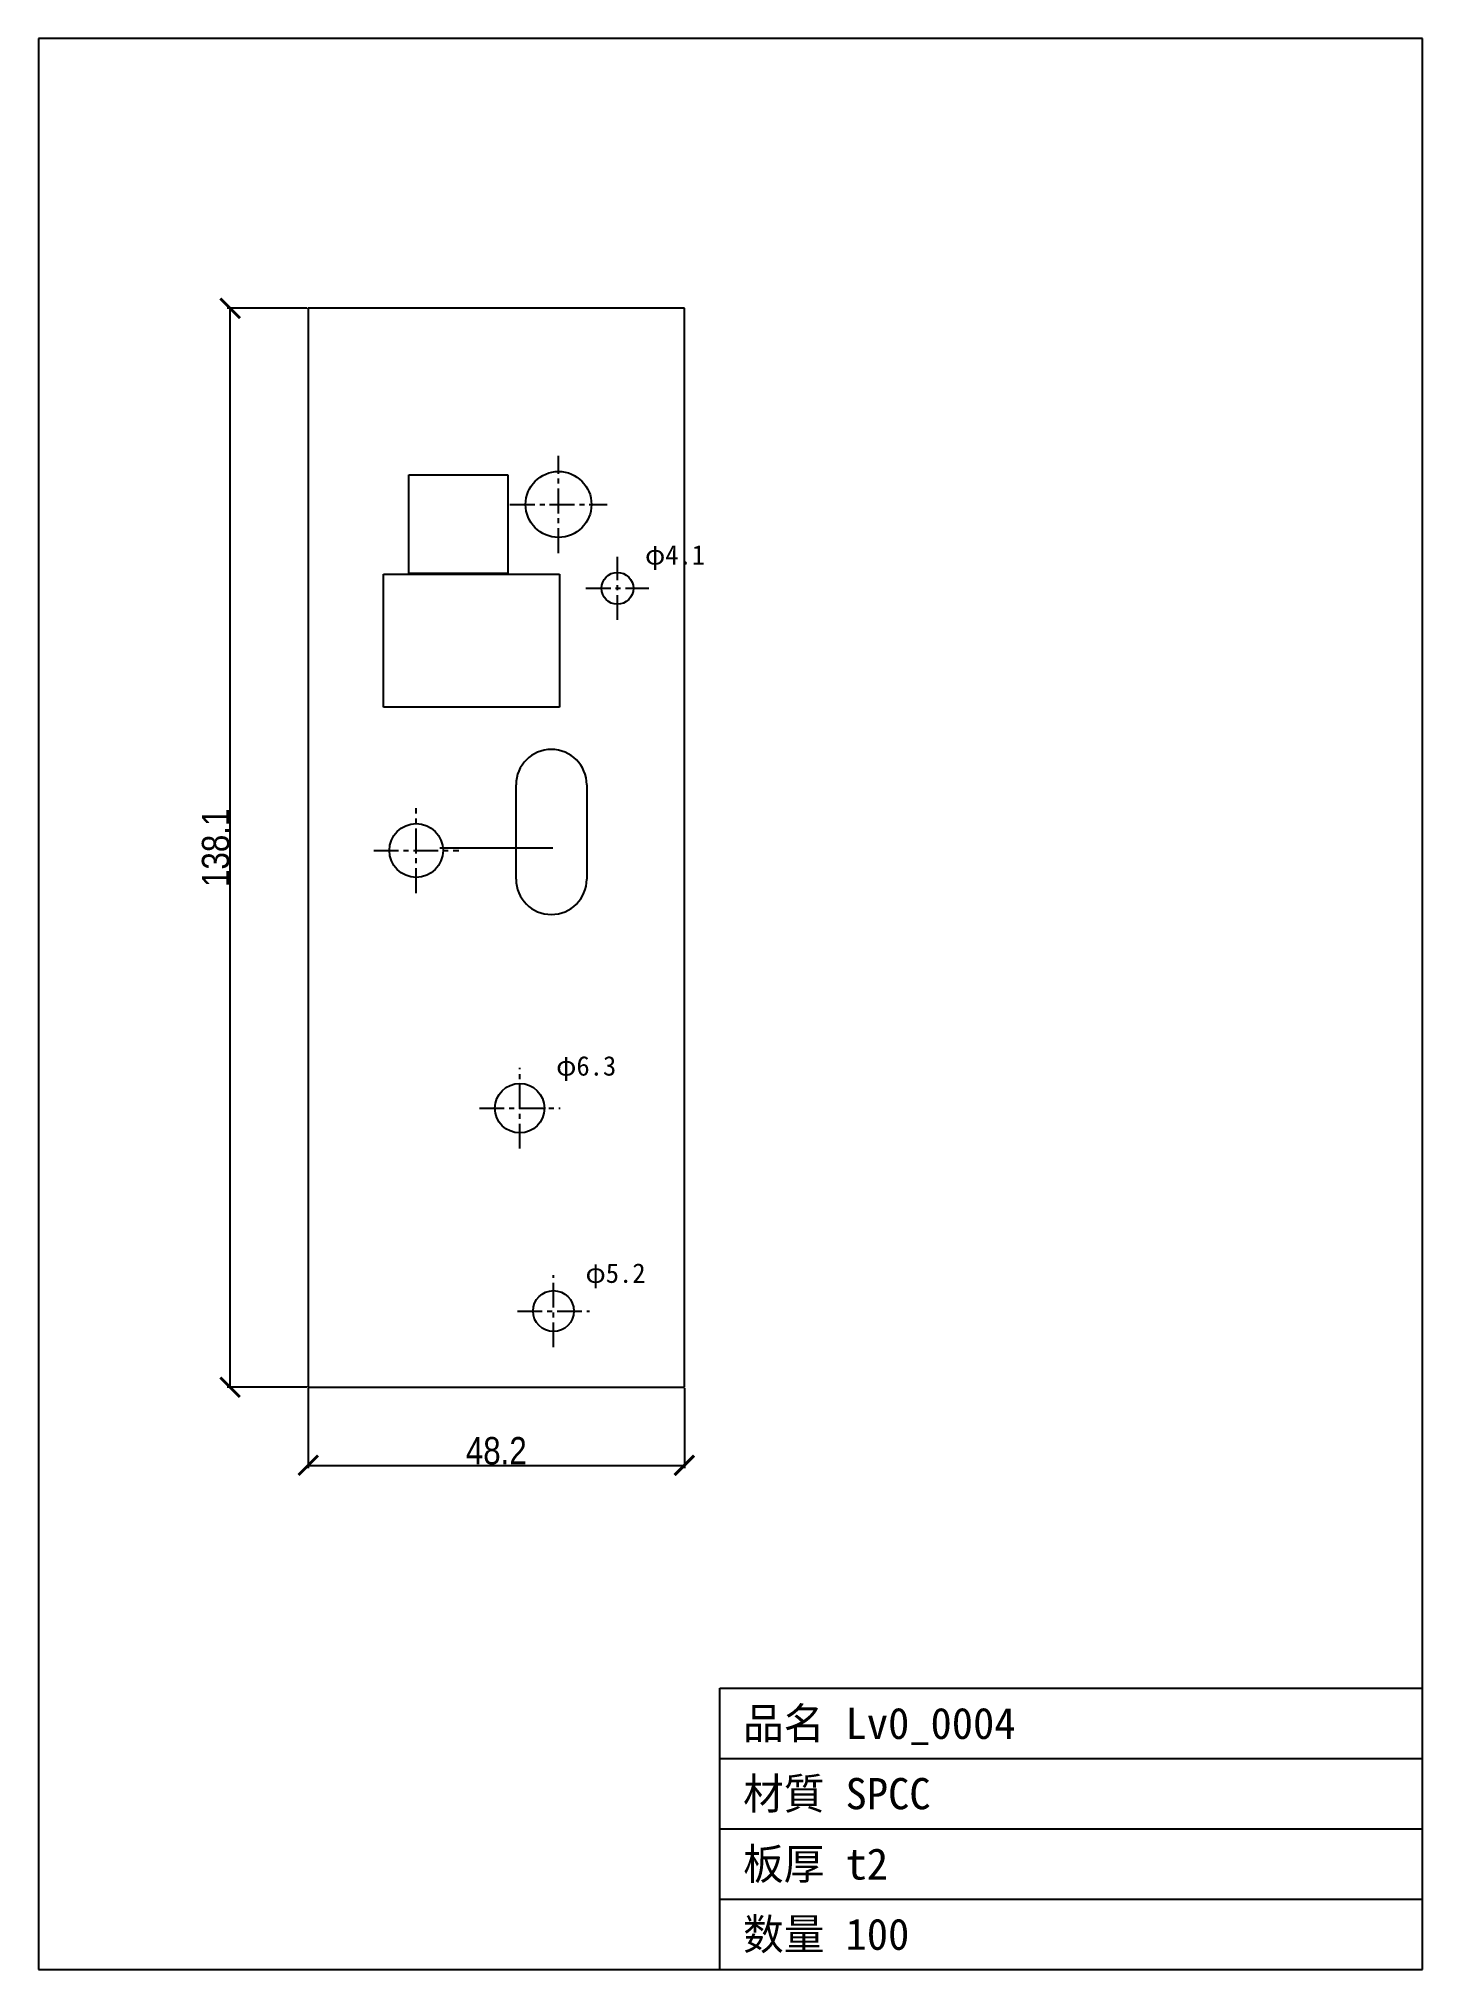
# Model space of a CAD drawing. Header units: millimetres. Extents: x -35 to 143, y -75 to 173.
import ezdxf

# ---------------------------------------------------------------- set-up
doc = ezdxf.new("R2010")
doc.units = ezdxf.units.MM
doc.linetypes.add('CENTER', pattern=[5.08, 3.175, -0.635, 0.635, -0.635])
for name, color, linetype in [('CENTER', 7, 'Continuous'), ('CUT', 7, 'Continuous'), ('DIM', 7, 'Continuous'), ('FRAME', 7, 'Continuous'), ('MARK', 7, 'Continuous'), ('TEXT', 7, 'Continuous')]:
    doc.layers.add(name, color=color, linetype=linetype)
doc.styles.add('OpenSansCondensed-Light', font='OpenSansCondensed-Light.ttf')
doc.dimstyles.new('EZDXF', dxfattribs={"dimtxt": 0.25, "dimasz": 0.175, "dimexe": 0.375, "dimexo": 0.125, "dimgap": 0.1, "dimtad": 1, "dimlfac": 100, "dimzin": 12, "dimdsep": 46, "dimtxsty": 'OpenSansCondensed-Light', "dimblk": 'ARCHTICK', "dimcen": 2.5, "dimazin": 3, "dimtfac": 0.5, "dimtmove": 2, "dimatfit": 3})

# ---------------------------------------------------------------- blocks, each defined once
blk = doc.blocks.new('_ARCHTICK')
at = {"color": 0, "linetype": 'BYBLOCK', "const_width": 0.15}
blk.add_lwpolyline([(-0.5, -0.5), (0.5, 0.5)], dxfattribs=at)

msp = doc.modelspace()

# ---------------------------------------------------------------- linework, layer by layer
at = {"layer": 'CENTER', "color": 1, "linetype": 'CENTER'}
for p, q in [((32.06, 106.81), (32.06, 119.26)), ((25.84, 113.03), (38.29, 113.03)), ((39.6, 98.25), (39.6, 106.33)), ((35.56, 102.29), (43.64, 102.29)), ((13.83, 63.28), (13.83, 74.15)), ((8.4, 68.72), (19.27, 68.72)), ((27.09, 30.56), (27.09, 40.9)), ((21.92, 35.73), (32.26, 35.73)), ((31.41, 5.13), (31.41, 14.36)), ((26.79, 9.75), (36.02, 9.75))]:
    msp.add_line(p, q, dxfattribs=at)
at = {"layer": 'CUT'}
for p, q in [((48.17, 138.14), (0, 138.14)), ((0, 138.14), (0, 0)), ((48.17, 0), (48.17, 138.14)), ((12.88, 104.18), (12.88, 116.84)), ((12.88, 116.84), (25.58, 116.84)), ((25.58, 116.84), (25.58, 104.18)), ((9.66, 87.09), (9.66, 104.09)), ((9.66, 104.09), (32.2, 104.09)), ((25.58, 104.18), (12.88, 104.18)), ((32.2, 104.09), (32.2, 87.09)), ((32.2, 87.09), (9.66, 87.09)), ((26.61, 65.06), (26.61, 77.13)), ((35.67, 77.13), (35.67, 65.06)), ((0, 0), (48.17, 0))]:
    msp.add_line(p, q, dxfattribs=at)
for centre, radius in [((32.06, 113.03), 4.22), ((39.6, 102.29), 2.04), ((13.83, 68.72), 3.44), ((27.09, 35.73), 3.17), ((31.41, 9.75), 2.62)]:
    msp.add_circle(centre, radius, dxfattribs=at)
for centre, start, end in [((31.14, 77.13), 0, 180), ((31.14, 65.06), 180, 0)]:
    msp.add_arc(centre, 4.53, start, end, dxfattribs=at)
at = {"layer": 'FRAME'}
for p, q in [((142.7, 172.67), (-34.53, 172.67)), ((-34.53, 172.67), (-34.53, -74.53)), ((142.7, -74.53), (142.7, 172.67)), ((52.7, -74.53), (52.7, -38.53)), ((52.7, -38.53), (142.7, -38.53)), ((52.7, -47.53), (142.7, -47.53)), ((52.7, -56.53), (142.7, -56.53)), ((52.7, -65.53), (142.7, -65.53)), ((-34.53, -74.53), (142.7, -74.53))]:
    msp.add_line(p, q, dxfattribs=at)
at = {"layer": 'MARK'}
msp.add_line((16.86, 69.07), (31.31, 69.07), dxfattribs=at)

# ---------------------------------------------------------------- texts
at = {"layer": 'TEXT'}
for s, height, p in [('φ4.1', 2.5, (43.14, 105.33)), ('φ6.3', 2.5, (31.76, 39.9)), ('φ5.2', 2.5, (35.52, 13.36)), ('品名 Lv0_0004', 4, (55.7, -45.03)), ('材質 SPCC', 4, (55.7, -54.03)), ('板厚 t2', 4, (55.7, -63.03)), ('数量 100', 4, (55.7, -72.03))]:
    msp.add_text(s, height=height, dxfattribs=at).set_placement(p)

# ---------------------------------------------------------------- dimensions: what is measured, and where the dimension line sits
at = {"layer": 'DIM'}
msp.add_linear_dim(base=(-10, 0), p1=(0, 0), p2=(0, 138.14), angle=90, dimstyle='EZDXF', override={"dimtxt": 3.5, "dimasz": 2.5, "dimdec": 1, "dimlfac": 1}, dxfattribs=at).render()
msp.add_linear_dim(base=(0, -10), p1=(0, 0), p2=(48.17, 0), dimstyle='EZDXF', override={"dimtxt": 3.5, "dimasz": 2.5, "dimdec": 1, "dimlfac": 1}, dxfattribs=at).render()

doc.saveas('drawing.dxf')
